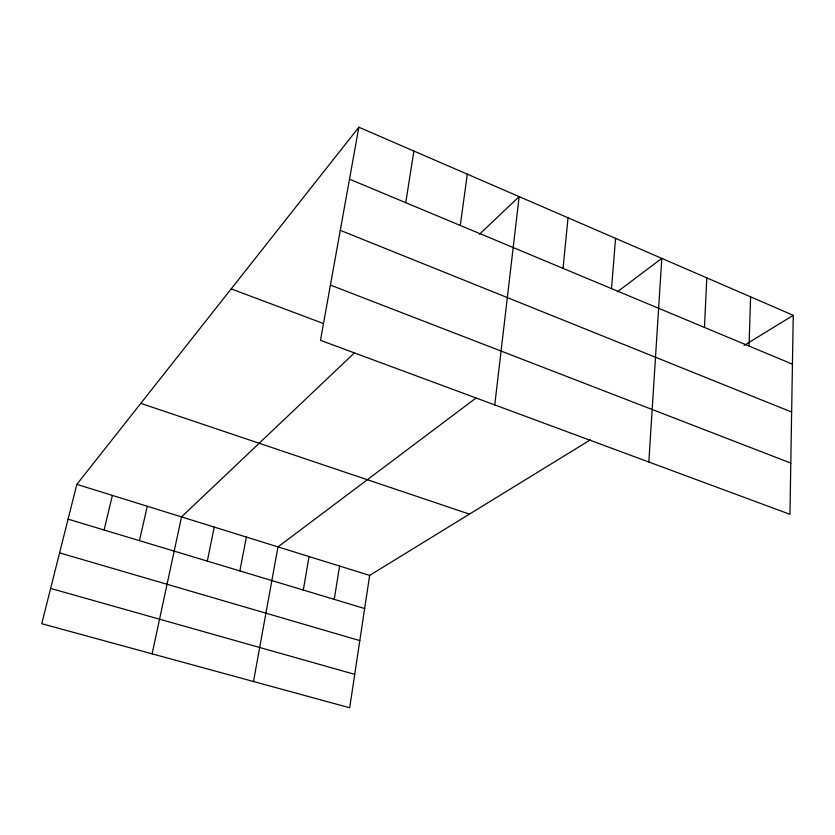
<?xml version="1.0" encoding="UTF-8"?>
<svg xmlns="http://www.w3.org/2000/svg" width="835" height="835" viewBox="0 0 835 835"><rect width="100%" height="100%" fill="white"/><g stroke="black" fill="none" stroke-linecap="round" stroke-linejoin="round"><path stroke-width="1.25" d="M793.25 315.296L789.952 514.318L320.473 340.325L358.852 127.223L793.25 315.296L744.1 345.471M749.037 346.045L750.602 296.832M704.458 327.424L706.807 277.867M648.826 462.016L661.811 258.391L617.316 291.833M611.512 288.607L615.572 238.372M563.051 268.369L568.04 217.789M494.758 404.912L519.151 196.622L479.457 234.28M460.273 225.45L467.308 174.181M590.397 439.847L369.654 575.398L349.688 707.777L41.75 623.703L76.841 484.352L358.852 127.223M405.737 202.675L413.899 151.052M334.24 599.373L339.594 566.047M303.303 590.053L309.044 556.548M253.496 681.517L277.971 546.894L475.908 398.118M239.854 570.921L246.377 537.062M207.31 561.11L214.24 527.073M152.106 653.836L181.55 516.907L354.604 352.725M139.466 540.663L147.273 506.25M104.093 530.006L112.381 495.395M50.632 588.414L354.729 674.346M59.588 552.874L359.812 640.612M68.084 519.151L364.655 608.538M76.841 484.352L369.654 575.398M140.802 403.357L469.437 514.13M231.191 288.889L323.395 323.51M330.42 285.09L790.797 463.091M340.283 230.335L791.643 412.062M349.489 179.181L792.436 364.175"/></g></svg>
